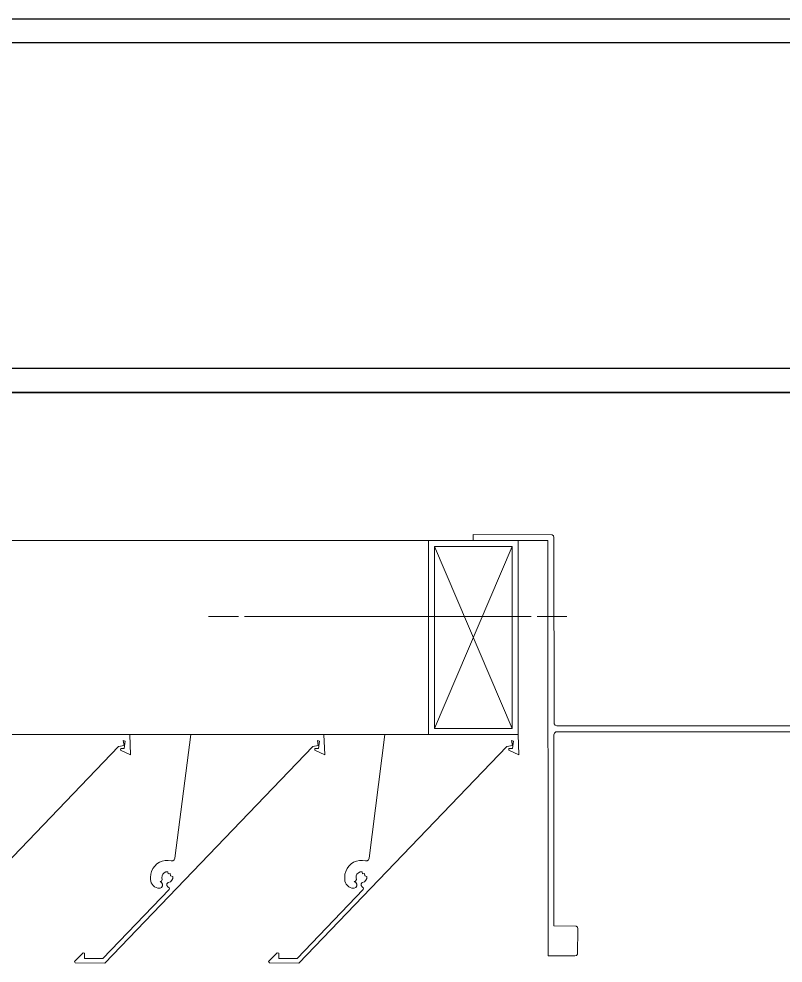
# Model space of a CAD drawing. Header units: millimetres. Extents: x -220592 to 404889, y -217665 to 38245.
# Drawn here: x 28683.5 to 28939.4, y -41543.8 to -41227.8 of the extents above; entities that cross this region are included whole.
import ezdxf

# ---------------------------------------------------------------- set-up
doc = ezdxf.new("R2010")
doc.units = ezdxf.units.MM
doc.set_wipeout_variables(frame=1)
doc.linetypes.add('XKITLINE00', pattern=[0])
for name, color, linetype in [('000 - 0_HIDE_OBJ_FRAMING_DEF_SUB_1', 7, 'Continuous'), ('000 - STRUCTURE_STEEL_FRAMING_SUB_COLOR_1', 7, 'Continuous'), ('000 - STRUCTURE_STEEL_FRAMING_SUB_COLOR_2', 7, 'Continuous'), ('000 - STRUCTURE_STEEL_FRAMING_WIPEOUT_', 7, 'Continuous')]:
    doc.layers.add(name, color=color, linetype=linetype)
doc.layers.add('Part', color=7, linetype='Continuous', lineweight=0)

# ---------------------------------------------------------------- blocks, each defined once
blk = doc.blocks.new('*A13556')
at = {"layer": 'Part', "color": 7, "linetype": 'XKITLINE00', "lineweight": 0}
for p, q in [((-163.084201, 100.175799), (-163.137231, 99.761793)), ((-162.638531, 100.175791), (-163.084201, 100.175799)), ((-162.635909, 100.108106), (-162.638531, 100.175791)), ((-162.675865, 100.135999), (-162.657322, 100.138896)), ((-162.657322, 100.138896), (-162.660226, 100.155912)), ((-162.660226, 100.155912), (-162.653653, 100.153876)), ((-162.656793, 100.128893), (-162.653653, 100.153876)), ((-163.372111, 99.410877), (-162.675865, 100.135999)), ((-162.668984, 100.128764), (-162.669396, 100.123641)), ((-162.669396, 100.123641), (-162.635909, 100.108106)), ((-162.656793, 100.128893), (-162.668984, 100.128764)), ((-163.137231, 99.761793), (-163.139421, 99.756718)), ((-163.205231, 99.735496), (-163.211209, 99.727179)), ((-163.197844, 99.742592), (-163.205231, 99.735496)), ((-163.189294, 99.748232), (-163.197844, 99.742592)), ((-163.179864, 99.75223), (-163.189294, 99.748232)), ((-163.169865, 99.754453), (-163.179864, 99.75223)), ((-163.159629, 99.754828), (-163.169865, 99.754453)), ((-163.149495, 99.753342), (-163.159629, 99.754828)), ((-163.143972, 99.753581), (-163.149495, 99.753342)), ((-163.139421, 99.756718), (-163.143972, 99.753581)), ((-163.218205, 99.708016), (-163.21899, 99.697803)), ((-163.21899, 99.697803), (-163.218892, 99.691004)), ((-163.215582, 99.717917), (-163.218205, 99.708016)), ((-163.211209, 99.727179), (-163.215582, 99.717917)), ((-163.180851, 99.696314), (-163.180507, 99.702814)), ((-163.179946, 99.690396), (-163.180851, 99.696314)), ((-163.180507, 99.702814), (-163.177909, 99.708782)), ((-163.177909, 99.708782), (-163.173387, 99.713464)), ((-163.173387, 99.713464), (-163.167513, 99.716266)), ((-163.167513, 99.716266), (-163.161029, 99.716835)), ((-163.161029, 99.716835), (-163.159923, 99.709129)), ((-163.159923, 99.709129), (-163.152863, 99.710299)), ((-163.152863, 99.710299), (-163.151919, 99.703134)), ((-163.151919, 99.703134), (-163.144528, 99.700812)), ((-163.144528, 99.700812), (-163.144951, 99.69414)), ((-163.218892, 99.691004), (-163.218256, 99.685276)), ((-163.218256, 99.685276), (-163.216537, 99.679775)), ((-163.216537, 99.679775), (-163.213797, 99.674705)), ((-163.213797, 99.674705), (-163.210139, 99.670251)), ((-163.210139, 99.670251), (-163.205696, 99.66658)), ((-163.205696, 99.66658), (-163.200633, 99.663826)), ((-163.187367, 99.661595), (-163.181893, 99.664235)), ((-163.187334, 99.683555), (-163.182353, 99.685585)), ((-163.181862, 99.680613), (-163.187334, 99.683555)), ((-163.182353, 99.685585), (-163.179946, 99.690396)), ((-163.181893, 99.664235), (-163.178656, 99.669379)), ((-163.178644, 99.675456), (-163.181862, 99.680613)), ((-163.178656, 99.669379), (-163.178644, 99.675456)), ((-163.164258, 99.6761), (-163.164464, 99.670206)), ((-163.164464, 99.670206), (-163.16061, 99.665742)), ((-163.160101, 99.680283), (-163.164258, 99.6761)), ((-163.16061, 99.665742), (-163.155983, 99.662087)), ((-163.152527, 99.683397), (-163.160101, 99.680283)), ((-163.147741, 99.688064), (-163.152527, 99.683397)), ((-163.144951, 99.69414), (-163.147741, 99.688064)), ((-163.157075, 99.656928), (-163.378477, 99.425912)), ((-163.200633, 99.663826), (-163.195137, 99.662091)), ((-163.195137, 99.662091), (-163.187367, 99.661595)), ((-163.155983, 99.662087), (-163.157075, 99.656928)), ((-163.444842, 99.44476), (-163.47373, 99.416111)), ((-163.439921, 99.443675), (-163.444842, 99.44476)), ((-163.439824, 99.426255), (-163.439921, 99.443675)), ((-163.47373, 99.416111), (-163.471262, 99.41143)), ((-163.471262, 99.41143), (-163.372111, 99.410877)), ((-163.378477, 99.425912), (-163.439824, 99.426255))]:
    blk.add_line(p, q, dxfattribs=at)
blk = doc.blocks.new('*A13557')
at = {"layer": 'Part', "color": 7, "linetype": 'XKITLINE00', "lineweight": 0}
for p, q in [((-162.434201, 100.175799), (-162.487231, 99.761793)), ((-161.988531, 100.175791), (-162.434201, 100.175799)), ((-161.985909, 100.108106), (-161.988531, 100.175791)), ((-162.025865, 100.135999), (-162.007322, 100.138896)), ((-162.007322, 100.138896), (-162.010226, 100.155912)), ((-162.010226, 100.155912), (-162.003653, 100.153876)), ((-162.006793, 100.128893), (-162.003653, 100.153876)), ((-162.722111, 99.410877), (-162.025865, 100.135999)), ((-162.018984, 100.128764), (-162.019396, 100.123641)), ((-162.019396, 100.123641), (-161.985909, 100.108106)), ((-162.006793, 100.128893), (-162.018984, 100.128764)), ((-162.487231, 99.761793), (-162.489421, 99.756718)), ((-162.555231, 99.735496), (-162.561209, 99.727179)), ((-162.547844, 99.742592), (-162.555231, 99.735496)), ((-162.539294, 99.748232), (-162.547844, 99.742592)), ((-162.529864, 99.75223), (-162.539294, 99.748232)), ((-162.519865, 99.754453), (-162.529864, 99.75223)), ((-162.509629, 99.754828), (-162.519865, 99.754453)), ((-162.499495, 99.753342), (-162.509629, 99.754828)), ((-162.493972, 99.753581), (-162.499495, 99.753342)), ((-162.489421, 99.756718), (-162.493972, 99.753581)), ((-162.568205, 99.708016), (-162.56899, 99.697803)), ((-162.56899, 99.697803), (-162.568892, 99.691004)), ((-162.565582, 99.717917), (-162.568205, 99.708016)), ((-162.561209, 99.727179), (-162.565582, 99.717917)), ((-162.530851, 99.696314), (-162.530507, 99.702814)), ((-162.529946, 99.690396), (-162.530851, 99.696314)), ((-162.530507, 99.702814), (-162.527909, 99.708782)), ((-162.527909, 99.708782), (-162.523387, 99.713464)), ((-162.523387, 99.713464), (-162.517513, 99.716266)), ((-162.517513, 99.716266), (-162.511029, 99.716835)), ((-162.511029, 99.716835), (-162.509923, 99.709129)), ((-162.509923, 99.709129), (-162.502863, 99.710299)), ((-162.502863, 99.710299), (-162.501919, 99.703134)), ((-162.501919, 99.703134), (-162.494528, 99.700812)), ((-162.494528, 99.700812), (-162.494951, 99.69414)), ((-162.568892, 99.691004), (-162.568256, 99.685276)), ((-162.568256, 99.685276), (-162.566537, 99.679775)), ((-162.566537, 99.679775), (-162.563797, 99.674705)), ((-162.563797, 99.674705), (-162.560139, 99.670251)), ((-162.560139, 99.670251), (-162.555696, 99.66658)), ((-162.555696, 99.66658), (-162.550633, 99.663826)), ((-162.537367, 99.661595), (-162.531893, 99.664235)), ((-162.537334, 99.683555), (-162.532353, 99.685585)), ((-162.531862, 99.680613), (-162.537334, 99.683555)), ((-162.532353, 99.685585), (-162.529946, 99.690396)), ((-162.531893, 99.664235), (-162.528656, 99.669379)), ((-162.528644, 99.675456), (-162.531862, 99.680613)), ((-162.528656, 99.669379), (-162.528644, 99.675456)), ((-162.514258, 99.6761), (-162.514464, 99.670206)), ((-162.514464, 99.670206), (-162.51061, 99.665742)), ((-162.510101, 99.680283), (-162.514258, 99.6761)), ((-162.51061, 99.665742), (-162.505983, 99.662087)), ((-162.502527, 99.683397), (-162.510101, 99.680283)), ((-162.497741, 99.688064), (-162.502527, 99.683397)), ((-162.494951, 99.69414), (-162.497741, 99.688064)), ((-162.507075, 99.656928), (-162.728477, 99.425912)), ((-162.550633, 99.663826), (-162.545137, 99.662091)), ((-162.545137, 99.662091), (-162.537367, 99.661595)), ((-162.505983, 99.662087), (-162.507075, 99.656928)), ((-162.794842, 99.44476), (-162.82373, 99.416111)), ((-162.789921, 99.443675), (-162.794842, 99.44476)), ((-162.789824, 99.426255), (-162.789921, 99.443675)), ((-162.82373, 99.416111), (-162.821262, 99.41143)), ((-162.821262, 99.41143), (-162.722111, 99.410877)), ((-162.728477, 99.425912), (-162.789824, 99.426255))]:
    blk.add_line(p, q, dxfattribs=at)
blk = doc.blocks.new('*A13558')
at = {"layer": 'Part', "color": 7, "linetype": 'XKITLINE00', "lineweight": 0}
for p, q in [((-161.784201, 100.175799), (-161.837231, 99.761793)), ((-161.338531, 100.175791), (-161.784201, 100.175799)), ((-161.335909, 100.108106), (-161.338531, 100.175791)), ((-161.375865, 100.135999), (-161.357322, 100.138896)), ((-161.357322, 100.138896), (-161.360226, 100.155912)), ((-161.360226, 100.155912), (-161.353653, 100.153876)), ((-161.356793, 100.128893), (-161.353653, 100.153876)), ((-162.072111, 99.410877), (-161.375865, 100.135999)), ((-161.368984, 100.128764), (-161.369396, 100.123641)), ((-161.369396, 100.123641), (-161.335909, 100.108106)), ((-161.356793, 100.128893), (-161.368984, 100.128764)), ((-161.837231, 99.761793), (-161.839421, 99.756718)), ((-161.905231, 99.735496), (-161.911209, 99.727179)), ((-161.897844, 99.742592), (-161.905231, 99.735496)), ((-161.889294, 99.748232), (-161.897844, 99.742592)), ((-161.879864, 99.75223), (-161.889294, 99.748232)), ((-161.869865, 99.754453), (-161.879864, 99.75223)), ((-161.859629, 99.754828), (-161.869865, 99.754453)), ((-161.849495, 99.753342), (-161.859629, 99.754828)), ((-161.843972, 99.753581), (-161.849495, 99.753342)), ((-161.839421, 99.756718), (-161.843972, 99.753581)), ((-161.918205, 99.708016), (-161.91899, 99.697803)), ((-161.91899, 99.697803), (-161.918892, 99.691004)), ((-161.915582, 99.717917), (-161.918205, 99.708016)), ((-161.911209, 99.727179), (-161.915582, 99.717917)), ((-161.880851, 99.696314), (-161.880507, 99.702814)), ((-161.879946, 99.690396), (-161.880851, 99.696314)), ((-161.880507, 99.702814), (-161.877909, 99.708782)), ((-161.877909, 99.708782), (-161.873387, 99.713464)), ((-161.873387, 99.713464), (-161.867513, 99.716266)), ((-161.867513, 99.716266), (-161.861029, 99.716835)), ((-161.861029, 99.716835), (-161.859923, 99.709129)), ((-161.859923, 99.709129), (-161.852863, 99.710299)), ((-161.852863, 99.710299), (-161.851919, 99.703134)), ((-161.851919, 99.703134), (-161.844528, 99.700812)), ((-161.844528, 99.700812), (-161.844951, 99.69414)), ((-161.918892, 99.691004), (-161.918256, 99.685276)), ((-161.918256, 99.685276), (-161.916537, 99.679775)), ((-161.916537, 99.679775), (-161.913797, 99.674705)), ((-161.913797, 99.674705), (-161.910139, 99.670251)), ((-161.910139, 99.670251), (-161.905696, 99.66658)), ((-161.905696, 99.66658), (-161.900633, 99.663826)), ((-161.887367, 99.661595), (-161.881893, 99.664235)), ((-161.887334, 99.683555), (-161.882353, 99.685585)), ((-161.881862, 99.680613), (-161.887334, 99.683555)), ((-161.882353, 99.685585), (-161.879946, 99.690396)), ((-161.881893, 99.664235), (-161.878656, 99.669379)), ((-161.878644, 99.675456), (-161.881862, 99.680613)), ((-161.878656, 99.669379), (-161.878644, 99.675456)), ((-161.864258, 99.6761), (-161.864464, 99.670206)), ((-161.864464, 99.670206), (-161.86061, 99.665742)), ((-161.860101, 99.680283), (-161.864258, 99.6761)), ((-161.86061, 99.665742), (-161.855983, 99.662087)), ((-161.852527, 99.683397), (-161.860101, 99.680283)), ((-161.847741, 99.688064), (-161.852527, 99.683397)), ((-161.844951, 99.69414), (-161.847741, 99.688064)), ((-161.857075, 99.656928), (-162.078477, 99.425912)), ((-161.900633, 99.663826), (-161.895137, 99.662091)), ((-161.895137, 99.662091), (-161.887367, 99.661595)), ((-161.855983, 99.662087), (-161.857075, 99.656928)), ((-162.144842, 99.44476), (-162.17373, 99.416111)), ((-162.139921, 99.443675), (-162.144842, 99.44476)), ((-162.139824, 99.426255), (-162.139921, 99.443675)), ((-162.17373, 99.416111), (-162.171262, 99.41143)), ((-162.171262, 99.41143), (-162.072111, 99.410877)), ((-162.078477, 99.425912), (-162.139824, 99.426255))]:
    blk.add_line(p, q, dxfattribs=at)
blk = doc.blocks.new('*A13559')
at = {"layer": 'Part', "color": 7, "linetype": 'XKITLINE00', "lineweight": 0}
for p, q in [((-161.2248, 100.84434), (-161.488627, 100.845055)), ((-161.488627, 100.845055), (-161.488624, 100.825055)), ((-161.220312, 100.840658), (-161.2248, 100.84434)), ((-161.218625, 100.835102), (-161.220312, 100.840658)), ((-161.217755, 100.211276), (-161.218625, 100.835102)), ((-160.257865, 100.839097), (-160.258517, 100.21527)), ((-160.254183, 100.843585), (-160.257865, 100.839097)), ((-160.248627, 100.845272), (-160.254183, 100.843585)), ((-159.988627, 100.845317), (-160.248627, 100.845272)), ((-159.988624, 100.825317), (-159.988627, 100.845317)), ((-161.488624, 100.825055), (-161.238624, 100.825099)), ((-161.238624, 100.825099), (-161.238381, 99.435099)), ((-160.238624, 100.825273), (-159.988624, 100.825317)), ((-160.238381, 99.435273), (-160.238624, 100.825273)), ((-161.214072, 100.206788), (-161.217755, 100.211276)), ((-161.208516, 100.205104), (-161.214072, 100.206788)), ((-161.208516, 100.205104), (-160.268516, 100.205268)), ((-160.264689, 100.20603), (-160.268516, 100.205268)), ((-160.260202, 100.209714), (-160.264689, 100.20603)), ((-160.258517, 100.21527), (-160.260202, 100.209714)), ((-161.21851, 100.175102), (-161.216826, 100.180658)), ((-161.218399, 99.535102), (-161.21851, 100.175102)), ((-161.216826, 100.180658), (-161.212339, 100.184342)), ((-161.212339, 100.184342), (-160.268512, 100.185268)), ((-160.268512, 100.185268), (-160.262956, 100.183584)), ((-160.262956, 100.183584), (-160.259272, 100.179097)), ((-160.259272, 100.179097), (-160.258399, 99.53527)), ((-161.144572, 99.534354), (-161.218399, 99.535102)), ((-161.140083, 99.530672), (-161.144572, 99.534354)), ((-161.138397, 99.525116), (-161.140083, 99.530672)), ((-161.139143, 99.441289), (-161.138397, 99.525116)), ((-160.337636, 99.529083), (-160.338383, 99.445256)), ((-160.333954, 99.533571), (-160.337636, 99.529083)), ((-160.328399, 99.535258), (-160.333954, 99.533571)), ((-160.258399, 99.53527), (-160.328399, 99.535258)), ((-160.338383, 99.445256), (-160.336697, 99.439701)), ((-161.238381, 99.435099), (-161.148381, 99.435115)), ((-161.148381, 99.435115), (-161.142826, 99.436801)), ((-161.142826, 99.436801), (-161.139143, 99.441289)), ((-160.336697, 99.439701), (-160.332208, 99.436018)), ((-160.332208, 99.436018), (-160.238381, 99.435273))]:
    blk.add_line(p, q, dxfattribs=at)
blk = doc.blocks.new('*A13992')
at = {"layer": 'Part', "color": 7, "linetype": 'XKITLINE00', "lineweight": 0}
for p, q in [((-171.248605, 100.825601), (-161.638519, 100.825601)), ((-162.638523, 100.175601), (-162.434226, 100.175601)), ((-161.988523, 100.175601), (-161.784226, 100.175601))]:
    blk.add_line(p, q, dxfattribs=at)
blk = doc.blocks.new('*A14293')
at = {"layer": 'Part', "color": 7, "linetype": 'XKITLINE00', "lineweight": 0}
for p, q in [((-161.338519, 100.825601), (-161.638519, 100.825601)), ((-161.638519, 100.825601), (-161.638519, 100.175601)), ((-161.618519, 100.195601), (-161.358519, 100.805601)), ((-161.358519, 100.195601), (-161.618519, 100.805601)), ((-161.618519, 100.195601), (-161.618519, 100.805601)), ((-161.618519, 100.805601), (-161.358519, 100.805601)), ((-161.358519, 100.805601), (-161.358519, 100.195601)), ((-161.338519, 100.175601), (-161.338519, 100.825601)), ((-161.638519, 100.175601), (-161.338519, 100.175601)), ((-161.358519, 100.195601), (-161.618519, 100.195601))]:
    blk.add_line(p, q, dxfattribs=at)
blk = doc.blocks.new('*A13531')
at = {"layer": '000 - 0_HIDE_OBJ_FRAMING_DEF_SUB_1', "color": 7, "linetype": 'XKITLINE00', "lineweight": 0}
for p, q in [((-161.338519, 100.570891), (-161.238579, 100.570891)), ((-161.218257, 100.570891), (-160.258145, 100.570891)), ((-160.238579, 100.570891), (-160.138405, 100.570891))]:
    blk.add_line(p, q, dxfattribs=at)
blk = doc.blocks.new('W-1-PP18-ST_20260402-011103_LOWER_PL')
at = {"layer": '000 - 0_HIDE_OBJ_FRAMING_DEF_SUB_1', "color": 7, "lineweight": 0, "xscale": 100, "yscale": 100, "zscale": 100}
blk.add_blockref('*A13531', (17759.3349, -35779.0805), dxfattribs=at)
blk = doc.blocks.new('*U28800')
at = {"color": 7}
blk.add_wipeout([(0, 0), (0, 125), (3025, 125), (3025, 0)], dxfattribs=at).dxf.layer = '000 - STRUCTURE_STEEL_FRAMING_WIPEOUT_'
at = {"layer": '000 - STRUCTURE_STEEL_FRAMING_SUB_COLOR_1', "color": 7}
for points in [[(0, 125), (0, 117), (3025, 117), (3025, 125)], [(0, 0), (0, 8), (3025, 8), (3025, 0)]]:
    blk.add_lwpolyline(points, close=True, dxfattribs=at)
at = {"layer": '000 - STRUCTURE_STEEL_FRAMING_SUB_COLOR_2', "color": 7}
blk.add_lwpolyline([(0, 0), (0, 125), (3025, 125), (3025, 0)], close=True, dxfattribs=at)
blk = doc.blocks.new('W-1-PP18-ST_20260402-014810LOPL_MAIN_ST')
at = {"color": 7, "rotation": 180}
blk.add_blockref('*U28800', (4104, -25522), dxfattribs=at)

msp = doc.modelspace()

# ---------------------------------------------------------------- block references
at = {"color": 7, "lineweight": 0, "xscale": 100, "yscale": 100, "zscale": 100}
for name in ['*A13559', '*A13992', '*A14293', '*A13556', '*A13557', '*A13558']:
    msp.add_blockref(name, (44984.4833, -51484.8507), dxfattribs=at)

# ---------------------------------------------------------------- next in the draw order: block references
at = {"layer": 'Defpoints', "color": 7}
msp.add_blockref('W-1-PP18-ST_20260402-011103_LOWER_PL', (27121.4984, -15705.7702), dxfattribs=at)

# ---------------------------------------------------------------- next in the draw order: block references
msp.add_blockref('W-1-PP18-ST_20260402-014810LOPL_MAIN_ST', (27121.4984, -15705.7702), dxfattribs=at)

doc.saveas('drawing.dxf')
